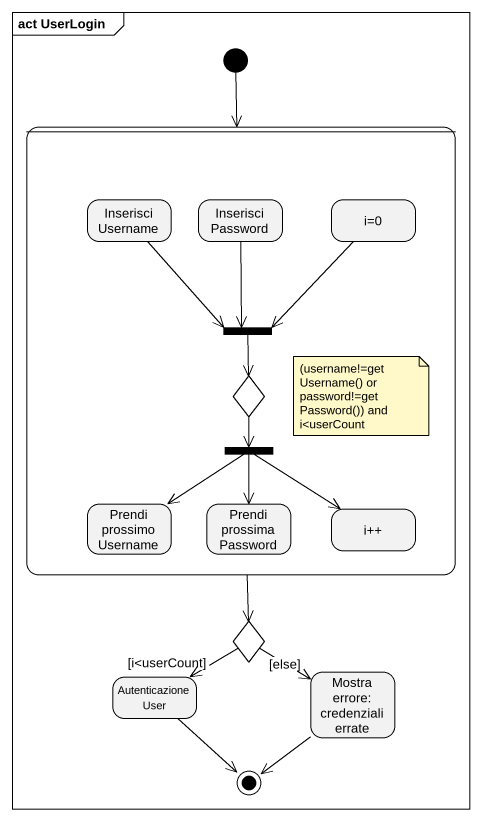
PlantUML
@startuml
mainframe act UserLogin
hide empty description
state " " as state1 {
  state "Inserisci Username" as Inserisci_Username
  state "Inserisci Password" as Inserisci_Password
  state "i=0" as i_0
  state fork1 <<join>>
  state choice1 <<choice>>
  state fork2 <<fork>>
  state "Prendi prossimo Username" as Prendi_prossimo_Username
  state "Prendi prossima Password" as Prendi_prossima_Password
  state "i++" as i
}
state choice2 <<choice>>
state "Autenticazione User" as Autenticazione_User
state "Mostra errore: credenziali errate" as Mostra_errore_credenziali
[*] --> state1
state1 --> choice2
Inserisci_Username --> fork1
Inserisci_Password --> fork1
i_0 --> fork1
fork1 --> choice1
choice1 --> fork2
fork2 --> Prendi_prossimo_Username
fork2 --> Prendi_prossima_Password
fork2 --> i
choice2 -left-> Autenticazione_User : [i<userCount]
choice2 --> Mostra_errore_credenziali : [else]
Autenticazione_User --> [*]
Mostra_errore_credenziali --> [*]
note as N1
  (username!=getUsername() or password!=getPassword()) and i<userCount
end note
@enduml
